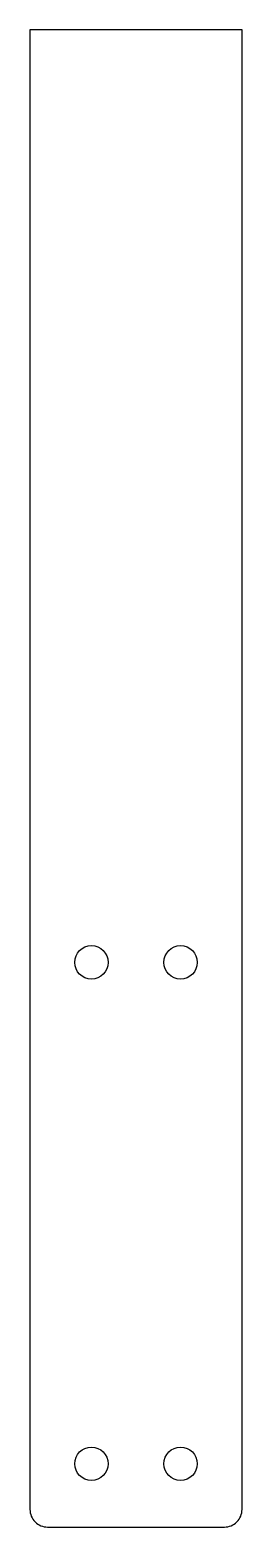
# Model space of a CAD drawing. Header units: inches. Extents: x -1.5 to 0, y 0 to 10.6.
import ezdxf

# ---------------------------------------------------------------- set-up
doc = ezdxf.new("R2010")
doc.units = ezdxf.units.IN
doc.header["$MEASUREMENT"] = 0

msp = doc.modelspace()

# ---------------------------------------------------------------- linework, layer by layer
msp.add_lwpolyline([(-1.5, 0.125, 0.414214), (-1.375, 0), (-0.125, 0, 0.414214), (0, 0.125), (0, 10.578), (-1.5, 10.578)], format="xyb", close=True)
for centre in [(-1.065, 3.99), (-0.435, 3.99), (-1.065, 0.447), (-0.435, 0.447)]:
    msp.add_circle(centre, 0.118)

doc.saveas('drawing.dxf')
